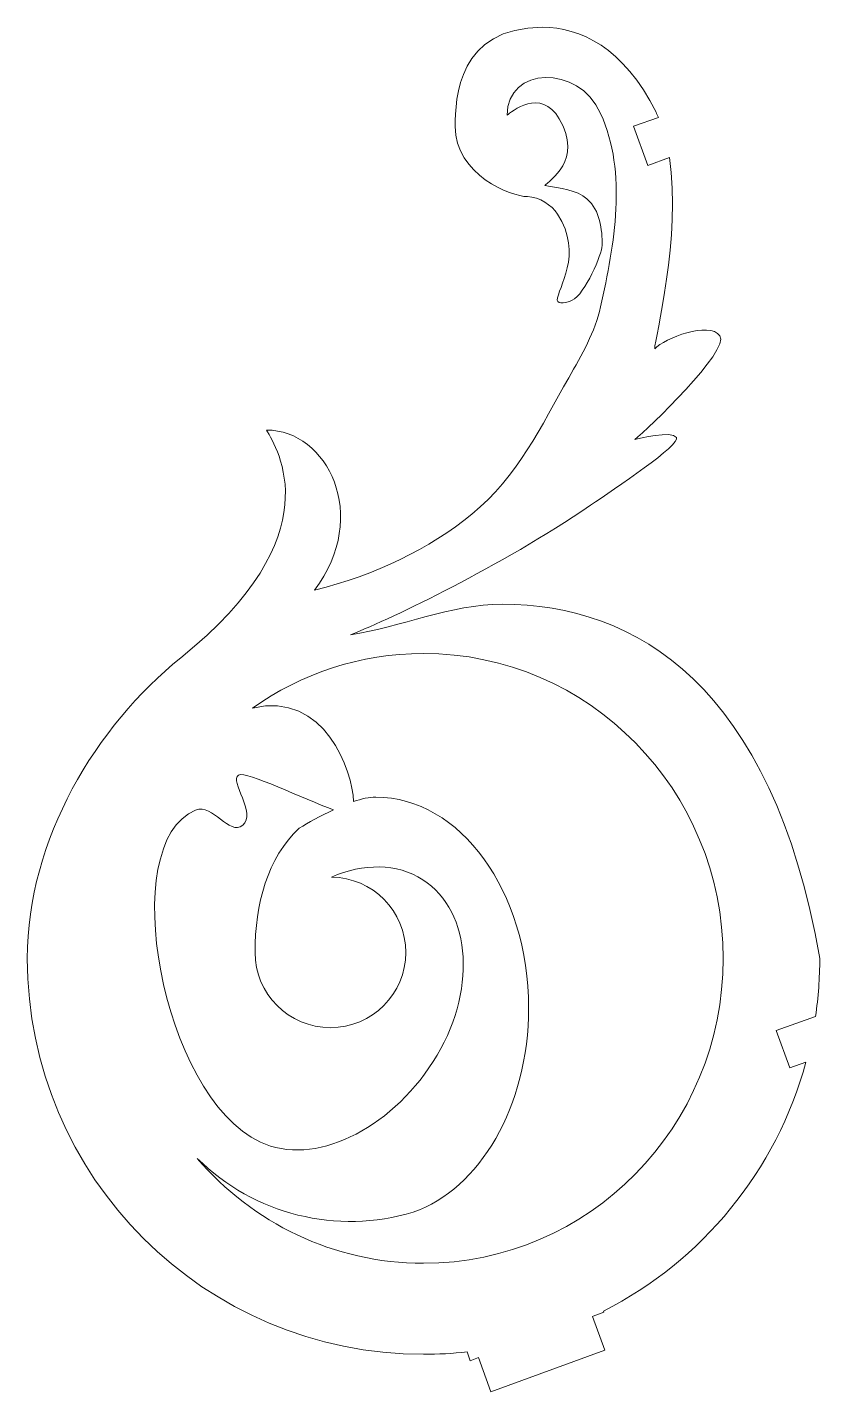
# Model space of a CAD drawing. Header units: millimetres. Extents: x 37 to 102, y -138 to -26.
import ezdxf

# ---------------------------------------------------------------- set-up
doc = ezdxf.new("R2010")
doc.units = ezdxf.units.MM

msp = doc.modelspace()

# ---------------------------------------------------------------- linework, layer by layer
at = {"color": 7, "linetype": 'Continuous', "lineweight": 15}
for p, q in [((88.99, -33.03), (86.95, -33.77)), ((86.95, -33.77), (88.12, -37)), ((88.12, -37), (89.9, -36.35)), ((101.98, -107.38), (98.74, -108.56)), ((98.74, -108.56), (99.86, -111.65)), ((99.86, -111.65), (101.19, -111.17)), ((84.48, -131.84), (83.82, -132.08)), ((84.48, -131.84), (84.46, -131.76)), ((84.56, -135), (83.54, -132.21)), ((73.44, -135.86), (73.18, -135.13)), ((84.56, -135), (75.16, -138.42)), ((74.13, -135.6), (73.44, -135.86)), ((75.16, -138.42), (74.13, -135.6))]:
    msp.add_line(p, q, dxfattribs=at)
for points, knots in [([(88.8, -32.61), (86.16, -27.22), (82.44, -25.58), (79.44, -25.58), (72.44, -25.58), (72.2, -31.45), (72.2, -33.78), (72.2, -37.78), (76.84, -39.59), (78.17, -39.59), (79.17, -39.59), (80.18, -40.3), (80.66, -41.03)], [11, 11, 11, 11, 12, 12, 12, 13, 13, 13, 14, 14, 14, 15, 15, 15, 15]), ([(81.87, -48.16), (82.93, -47.66), (84.35, -44.3), (84.35, -43.63), (84.35, -42.3), (84.19, -40.74), (83.08, -39.77)], [17, 17, 17, 17, 18, 18, 18, 19, 19, 19, 19]), ([(80.66, -41.03), (82.83, -44.39), (80.64, -47.16), (80.64, -48.16), (80.64, -48.52), (81.52, -48.33), (81.87, -48.16)], [15, 15, 15, 15, 16, 16, 16, 17, 17, 17, 17]), ([(102.33, -102.59), (98.42, -80), (87.09, -73.3), (76.09, -73.3), (71.84, -73.3), (67.73, -75.18), (63.54, -75.83)], [3, 3, 3, 3, 4, 4, 4, 5, 5, 5, 5]), ([(49.53, -77.72), (42.52, -83.37), (36.84, -92.73), (36.84, -102.59), (36.84, -120.67), (51.5, -135.33), (69.58, -135.33), (70.8, -135.33), (72, -135.26), (73.18, -135.13)], [0, 0, 0, 0, 1, 1, 1, 2, 2, 2, 2.067269, 2.067269, 2.067269, 2.067269]), ([(50.89, -119.13), (55.43, -124.44), (62.12, -127.8), (69.58, -127.8), (83.26, -127.8), (94.35, -116.51), (94.35, -102.59), (94.35, -88.66), (83.26, -77.37), (69.58, -77.37), (64.33, -77.37), (59.46, -79.04), (55.45, -81.88)], [0, 0, 0, 0, 1, 1, 1, 2, 2, 2, 3, 3, 3, 4, 4, 4, 4]), ([(54.3, -87.43), (53.51, -87.88), (55.81, -90.63), (54.65, -91.57), (53.5, -92.51), (52.19, -89.74), (50.74, -90.33)], [6, 6, 6, 6, 7, 7, 7, 8, 8, 8, 8]), ([(63.8, -89.62), (64.47, -89.39), (65.11, -89.25), (65.64, -89.25), (72.61, -89.25), (78.27, -97.05), (78.27, -106.68), (78.27, -114.84), (74.2, -121.69), (68.74, -123.57)], [16.703876, 16.703876, 16.703876, 16.703876, 17, 17, 17, 18, 18, 18, 19, 19, 19, 19]), ([(61.97, -95.86), (65.38, -95.91), (68.12, -98.68), (68.12, -102.09), (68.12, -105.53), (65.33, -108.32), (61.89, -108.32), (58.45, -108.32), (55.66, -105.53), (55.66, -102.09), (55.66, -98.09), (56.68, -94.28), (59.32, -91.81)], [12, 12, 12, 12, 13, 13, 13, 14, 14, 14, 15, 15, 15, 16, 16, 16, 16]), ([(56.1, -117.78), (60.51, -119.85), (66.75, -116.8), (70.38, -111.12), (74.02, -105.45), (73.63, -98.71), (69.52, -96.08)], [9, 9, 9, 9, 10, 10, 10, 11, 11, 11, 11])]:
    msp.add_open_spline(points, degree=3, knots=knots, dxfattribs=at)
for points in [[(76.49, -32.85), (76.49, -28.85), (82.38, -28.6), (84.22, -32.7)], [(80.8, -33.14), (79.3, -30.54), (76.78, -32.6), (76.49, -32.85)], [(84.22, -32.7), (86.46, -37.71), (85.36, -43.45), (84.22, -48.7)], [(88.99, -33.03), (88.93, -32.88), (88.87, -32.75), (88.8, -32.61)], [(79.61, -38.68), (79.96, -38.26), (82.8, -36.6), (80.8, -33.14)], [(88.69, -52.17), (88.68, -51.38), (90.92, -42.89), (89.9, -36.35)], [(83.08, -39.77), (82.23, -39.02), (80.89, -38.9), (79.61, -38.68)], [(84.22, -48.7), (83.77, -50.75), (82.67, -52.69), (81.58, -54.58)], [(94.08, -51.1), (93.18, -49.85), (89.51, -51.31), (88.69, -52.17)], [(87.05, -59.67), (88.06, -58.89), (94.93, -52.27), (94.08, -51.1)], [(81.58, -54.58), (79.33, -58.5), (77.36, -62.78), (73.59, -65.84)], [(56.61, -58.89), (57.49, -60.45), (62.13, -67.57), (49.53, -77.72)], [(60.58, -72.14), (65.23, -65.95), (61.61, -58.89), (56.61, -58.89)], [(83.39, -65.11), (85.34, -63.79), (90.9, -60.07), (90.49, -59.5)], [(90.49, -59.5), (90.08, -58.92), (87.37, -59.6), (87.05, -59.67)], [(63.54, -75.83), (67.23, -74.34), (75.76, -70.28), (83.39, -65.11)], [(73.59, -65.84), (70.02, -68.75), (65.68, -70.85), (60.58, -72.14)], [(55.45, -81.88), (61.43, -80.5), (63.73, -87.09), (63.8, -89.62)], [(62.15, -90.29), (59.67, -89.44), (54.96, -87.05), (54.3, -87.43)], [(50.74, -90.33), (44.15, -93.03), (47.87, -113.91), (56.1, -117.78)], [(59.32, -91.81), (60.04, -91.38), (61.07, -90.79), (62.15, -90.29)], [(69.52, -96.08), (67.37, -94.7), (64.62, -94.72), (61.97, -95.86)], [(101.98, -107.38), (102.21, -105.81), (102.33, -104.21), (102.33, -102.59)], [(84.46, -131.76), (92.59, -127.61), (98.76, -120.15), (101.19, -111.17)], [(68.74, -123.57), (62.44, -125.49), (55.57, -123.77), (50.89, -119.13)], [(83.54, -132.21), (83.63, -132.17), (83.73, -132.12), (83.82, -132.08)]]:
    msp.add_open_spline(points, degree=3, dxfattribs=at)

doc.saveas('drawing.dxf')
